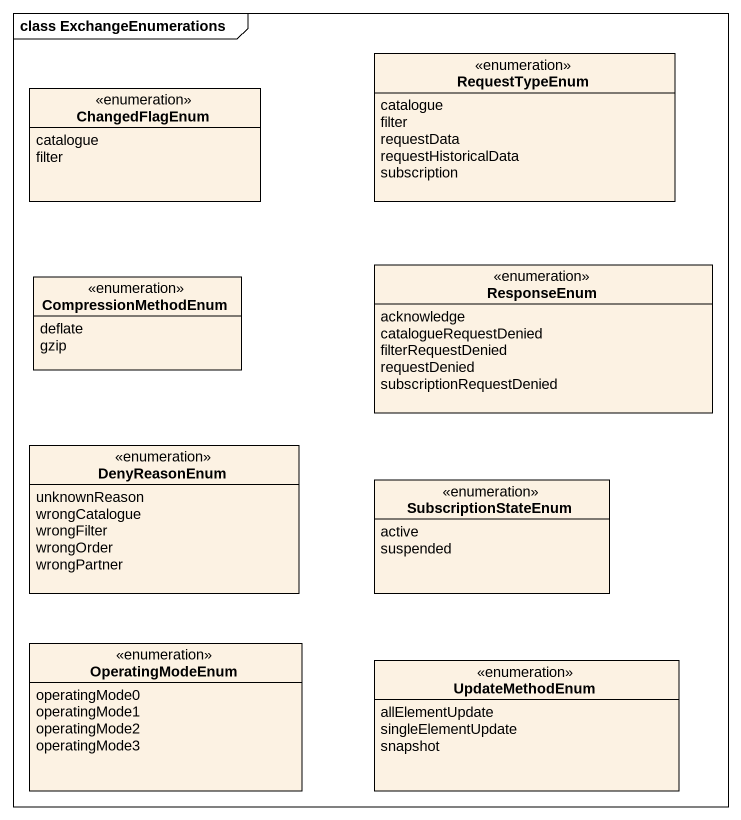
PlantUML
@startuml
mainframe class ExchangeEnumerations
hide circle
hide empty members
enum ChangedFlagEnum {
  catalogue
  filter
}
enum RequestTypeEnum {
  catalogue
  filter
  requestData
  requestHistoricalData
  subscription
}
enum CompressionMethodEnum {
  deflate
  gzip
}
enum ResponseEnum {
  acknowledge
  catalogueRequestDenied
  filterRequestDenied
  requestDenied
  subscriptionRequestDenied
}
enum DenyReasonEnum {
  unknownReason
  wrongCatalogue
  wrongFilter
  wrongOrder
  wrongPartner
}
enum SubscriptionStateEnum {
  active
  suspended
}
enum OperatingModeEnum {
  operatingMode0
  operatingMode1
  operatingMode2
  operatingMode3
}
enum UpdateMethodEnum {
  allElementUpdate
  singleElementUpdate
  snapshot
}
@enduml
